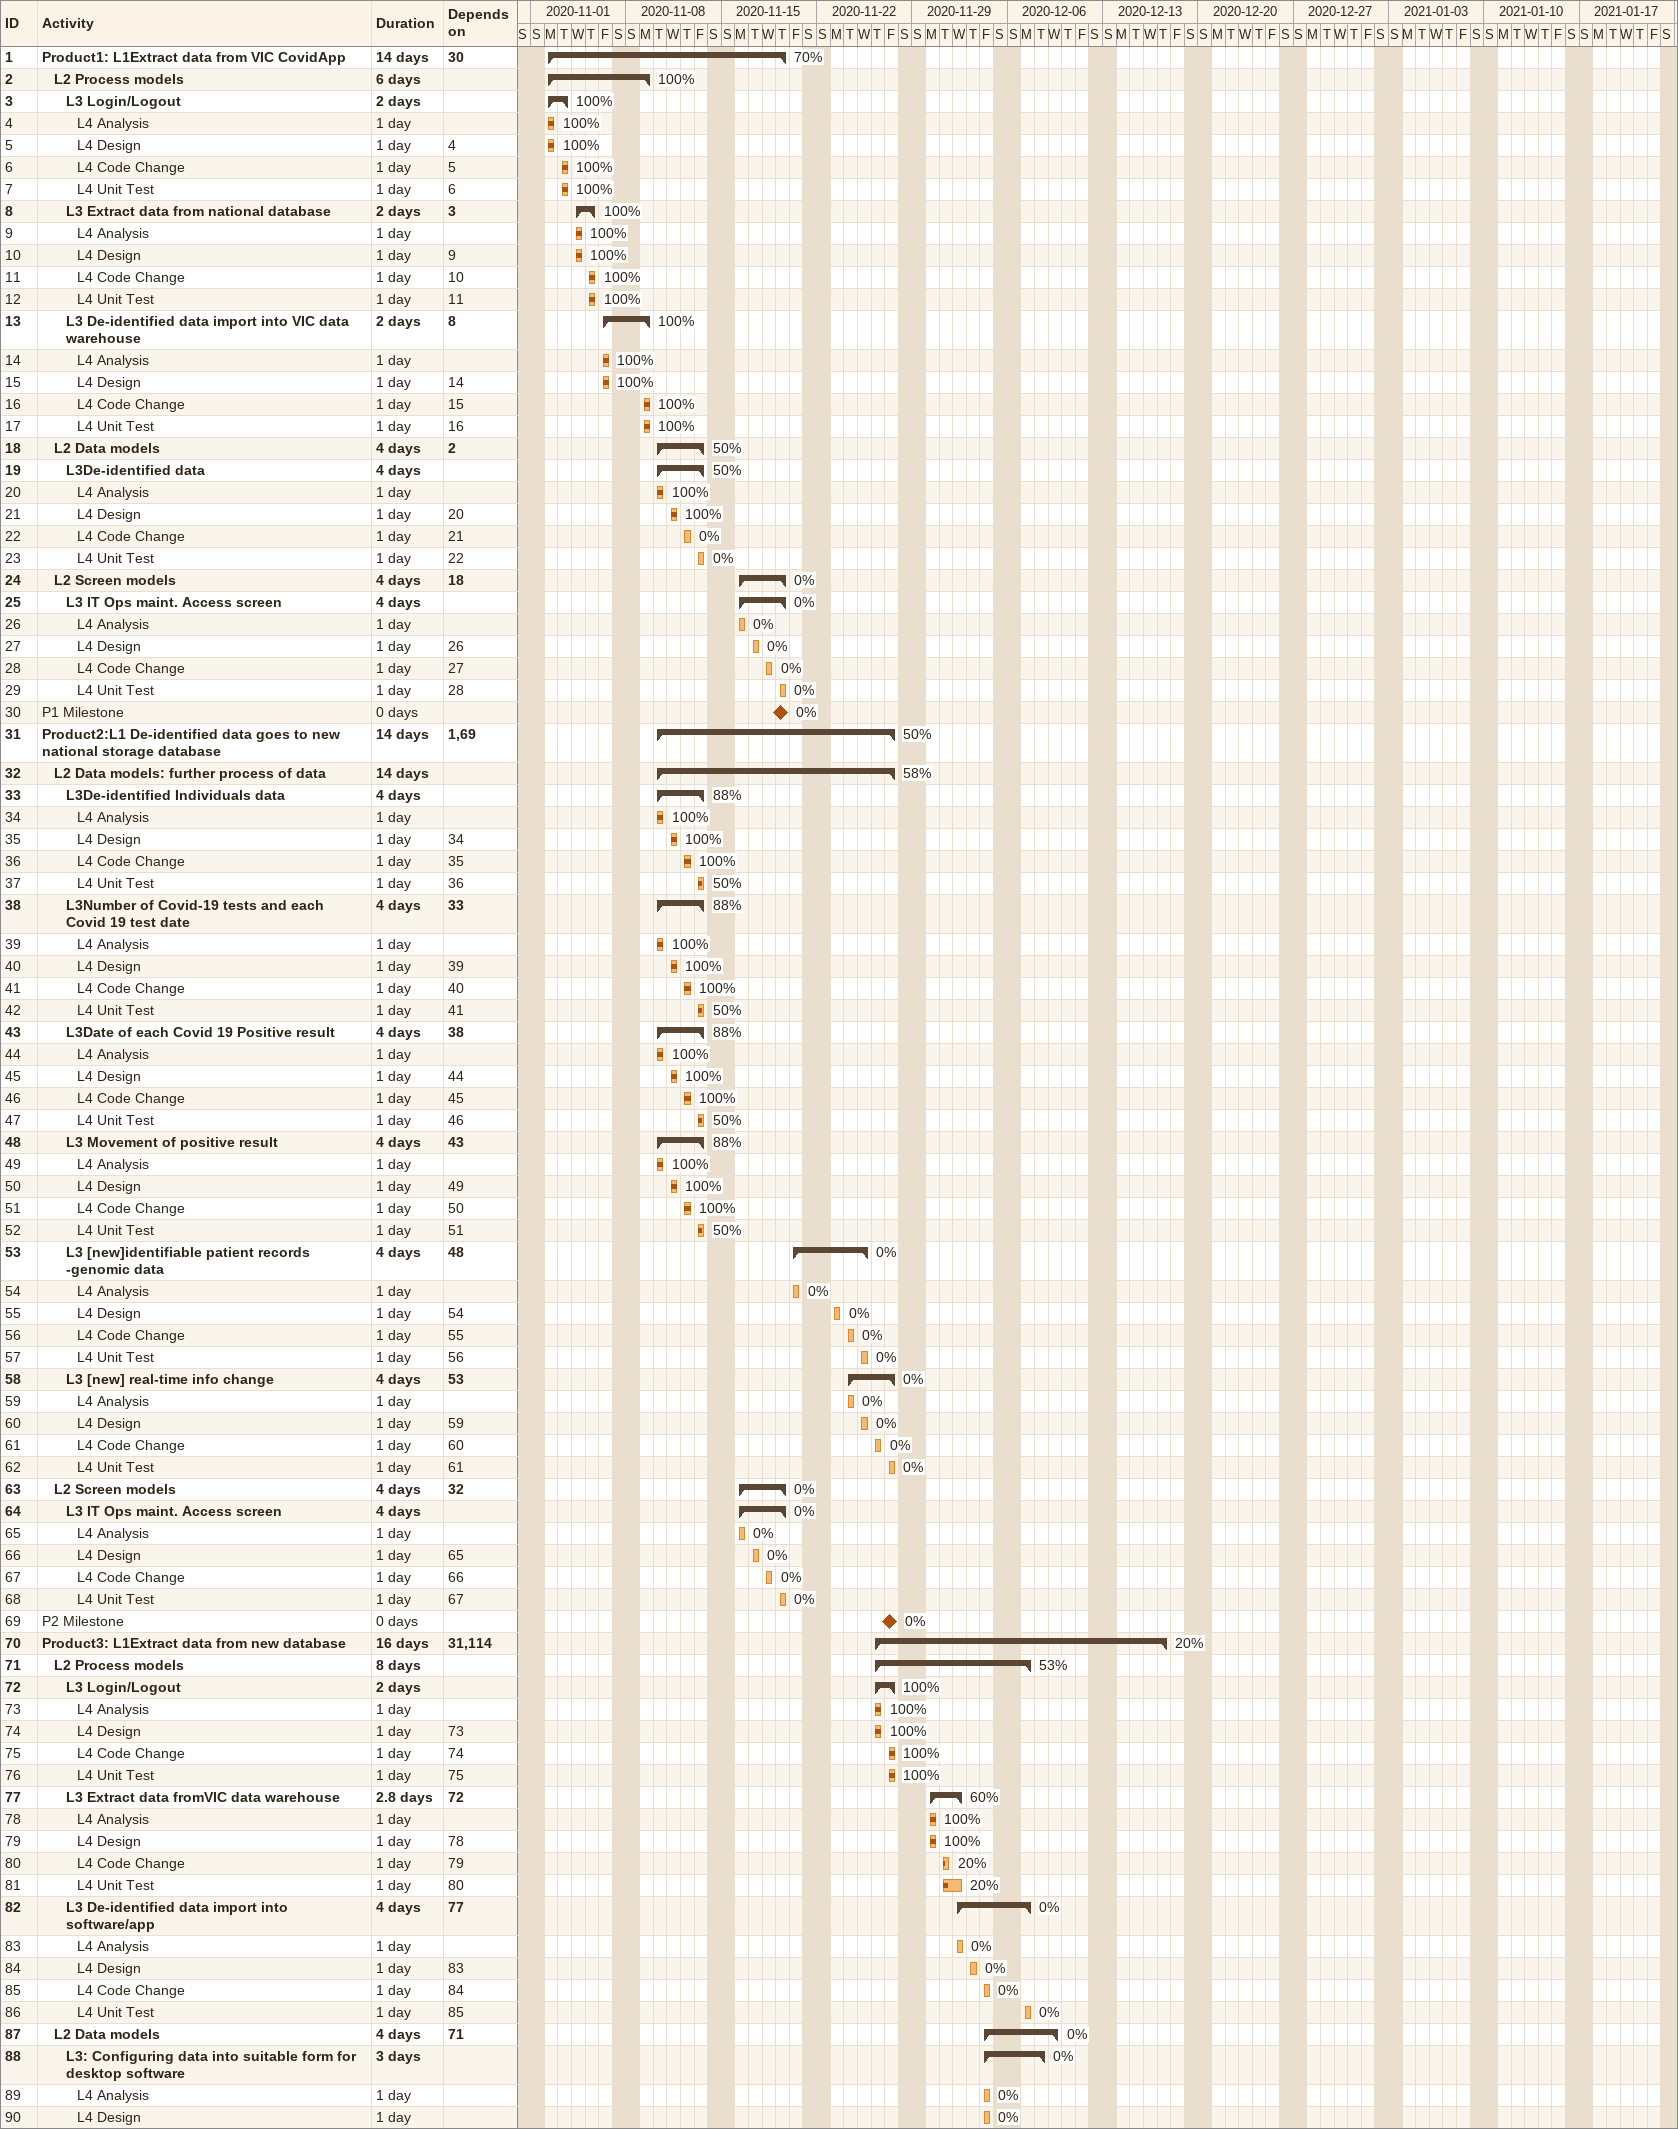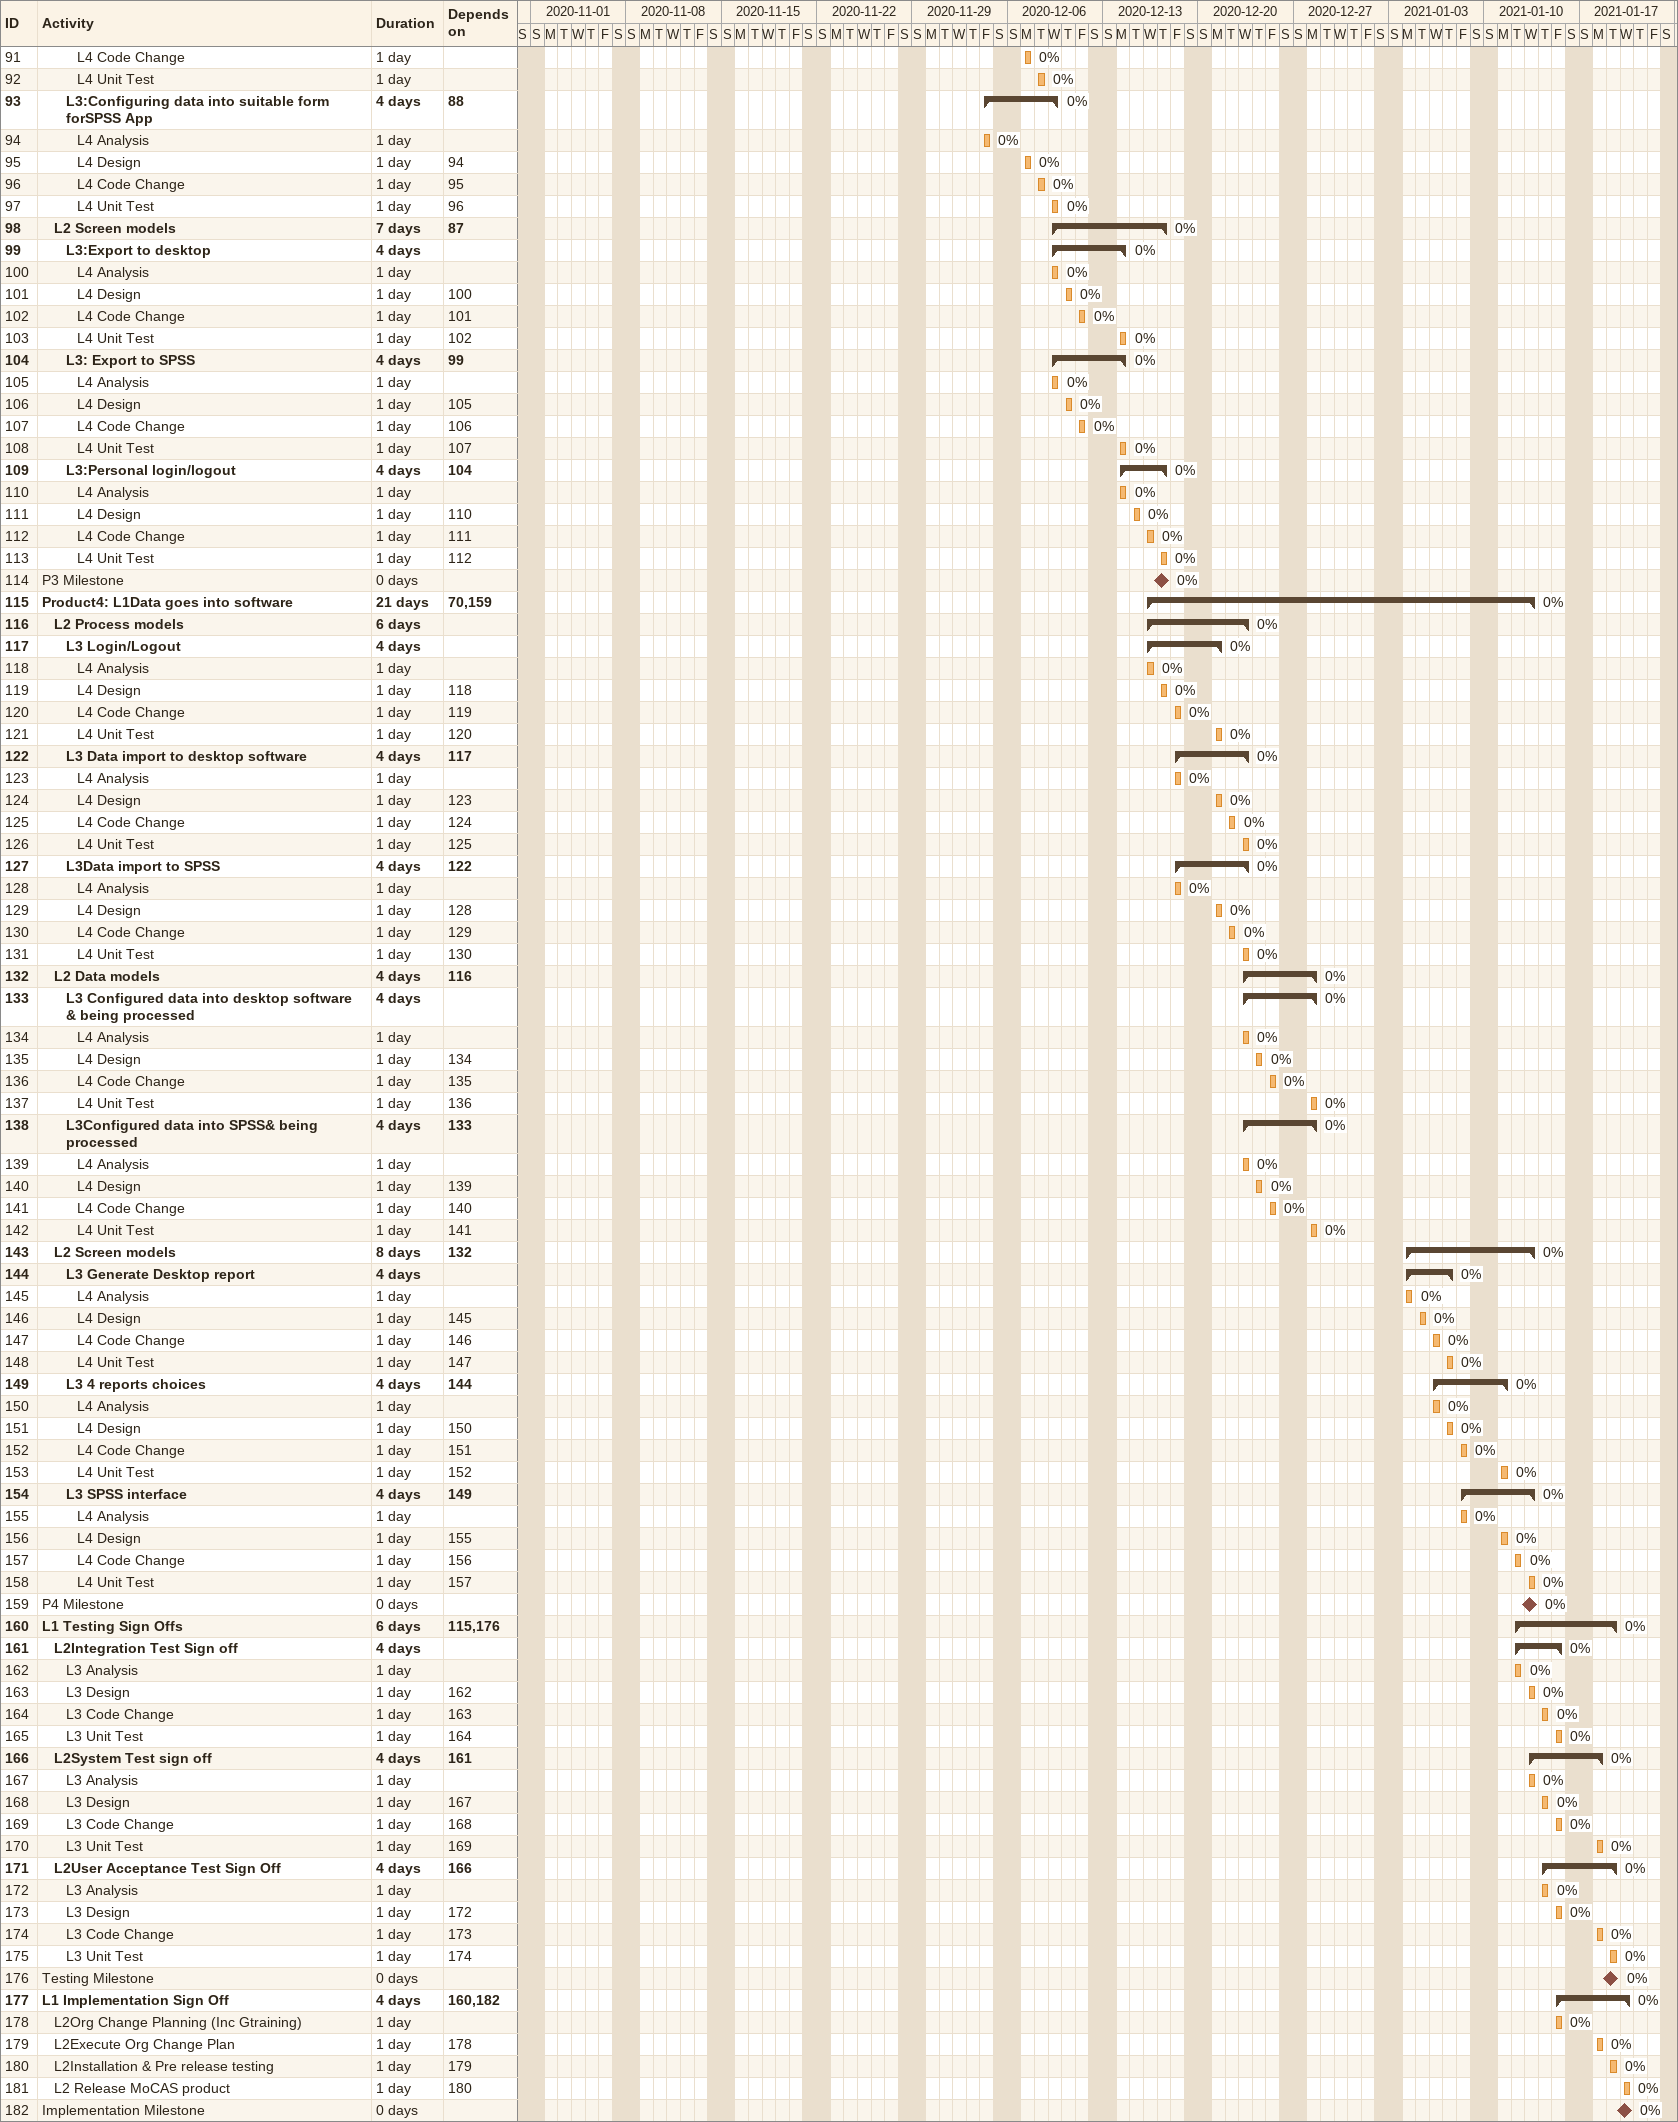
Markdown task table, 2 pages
| ID | Level | Task | Duration | Start | Finish | Predecessors | % complete |
|---|---|---|---|---|---|---|---|
| 1 | 1 | **Product1: L1Extract data from VIC CovidApp** | 14d | 2020-11-02 | 2020-11-19 | 30 | 70 |
| 2 | 2 | **L2 Process models** | 6d | 2020-11-02 | 2020-11-09 |  | 100 |
| 3 | 3 | **L3 Login/Logout** | 2d | 2020-11-02 | 2020-11-03 |  | 100 |
| 4 | 4 | L4 Analysis | 1d | 2020-11-02 | 2020-11-02 |  | 100 |
| 5 | 4 | L4 Design | 1d | 2020-11-02 | 2020-11-02 | 4 | 100 |
| 6 | 4 | L4 Code Change | 1d | 2020-11-03 | 2020-11-03 | 5 | 100 |
| 7 | 4 | L4 Unit Test | 1d | 2020-11-03 | 2020-11-03 | 6 | 100 |
| 8 | 3 | **L3 Extract data from national database** | 2d | 2020-11-04 | 2020-11-05 | 3 | 100 |
| 9 | 4 | L4 Analysis | 1d | 2020-11-04 | 2020-11-04 |  | 100 |
| 10 | 4 | L4 Design | 1d | 2020-11-04 | 2020-11-04 | 9 | 100 |
| 11 | 4 | L4 Code Change | 1d | 2020-11-05 | 2020-11-05 | 10 | 100 |
| 12 | 4 | L4 Unit Test | 1d | 2020-11-05 | 2020-11-05 | 11 | 100 |
| 13 | 3 | **L3 De-identified data import into VIC data warehouse** | 2d | 2020-11-06 | 2020-11-09 | 8 | 100 |
| 14 | 4 | L4 Analysis | 1d | 2020-11-06 | 2020-11-06 |  | 100 |
| 15 | 4 | L4 Design | 1d | 2020-11-06 | 2020-11-06 | 14 | 100 |
| 16 | 4 | L4 Code Change | 1d | 2020-11-09 | 2020-11-09 | 15 | 100 |
| 17 | 4 | L4 Unit Test | 1d | 2020-11-09 | 2020-11-09 | 16 | 100 |
| 18 | 2 | **L2 Data models** | 4d | 2020-11-10 | 2020-11-13 | 2 | 50 |
| 19 | 3 | **L3De-identified data** | 4d | 2020-11-10 | 2020-11-13 |  | 50 |
| 20 | 4 | L4 Analysis | 1d | 2020-11-10 | 2020-11-10 |  | 100 |
| 21 | 4 | L4 Design | 1d | 2020-11-11 | 2020-11-11 | 20 | 100 |
| 22 | 4 | L4 Code Change | 1d | 2020-11-12 | 2020-11-12 | 21 | 0 |
| 23 | 4 | L4 Unit Test | 1d | 2020-11-13 | 2020-11-13 | 22 | 0 |
| 24 | 2 | **L2 Screen models** | 4d | 2020-11-16 | 2020-11-19 | 18 | 0 |
| 25 | 3 | **L3 IT Ops maint. Access screen** | 4d | 2020-11-16 | 2020-11-19 |  | 0 |
| 26 | 4 | L4 Analysis | 1d | 2020-11-16 | 2020-11-16 |  | 0 |
| 27 | 4 | L4 Design | 1d | 2020-11-17 | 2020-11-17 | 26 | 0 |
| 28 | 4 | L4 Code Change | 1d | 2020-11-18 | 2020-11-18 | 27 | 0 |
| 29 | 4 | L4 Unit Test | 1d | 2020-11-19 | 2020-11-19 | 28 | 0 |
| 30 | 1 | P1 Milestone | 0d | 2020-11-19 | 2020-11-19 |  | 0 |
| 31 | 1 | **Product2:L1 De-identified data goes to new national storage database** | 14d | 2020-11-10 | 2020-11-27 | 1, 69 | 50 |
| 32 | 2 | **L2 Data models: further process of data** | 14d | 2020-11-10 | 2020-11-27 |  | 58 |
| 33 | 3 | **L3De-identified Individuals data** | 4d | 2020-11-10 | 2020-11-13 |  | 88 |
| 34 | 4 | L4 Analysis | 1d | 2020-11-10 | 2020-11-10 |  | 100 |
| 35 | 4 | L4 Design | 1d | 2020-11-11 | 2020-11-11 | 34 | 100 |
| 36 | 4 | L4 Code Change | 1d | 2020-11-12 | 2020-11-12 | 35 | 100 |
| 37 | 4 | L4 Unit Test | 1d | 2020-11-13 | 2020-11-13 | 36 | 50 |
| 38 | 3 | **L3Number of Covid-19 tests and each Covid 19 test date** | 4d | 2020-11-10 | 2020-11-13 | 33 | 88 |
| 39 | 4 | L4 Analysis | 1d | 2020-11-10 | 2020-11-10 |  | 100 |
| 40 | 4 | L4 Design | 1d | 2020-11-11 | 2020-11-11 | 39 | 100 |
| 41 | 4 | L4 Code Change | 1d | 2020-11-12 | 2020-11-12 | 40 | 100 |
| 42 | 4 | L4 Unit Test | 1d | 2020-11-13 | 2020-11-13 | 41 | 50 |
| 43 | 3 | **L3Date of each Covid 19 Positive result** | 4d | 2020-11-10 | 2020-11-13 | 38 | 88 |
| 44 | 4 | L4 Analysis | 1d | 2020-11-10 | 2020-11-10 |  | 100 |
| 45 | 4 | L4 Design | 1d | 2020-11-11 | 2020-11-11 | 44 | 100 |
| 46 | 4 | L4 Code Change | 1d | 2020-11-12 | 2020-11-12 | 45 | 100 |
| 47 | 4 | L4 Unit Test | 1d | 2020-11-13 | 2020-11-13 | 46 | 50 |
| 48 | 3 | **L3 Movement of positive result** | 4d | 2020-11-10 | 2020-11-13 | 43 | 88 |
| 49 | 4 | L4 Analysis | 1d | 2020-11-10 | 2020-11-10 |  | 100 |
| 50 | 4 | L4 Design | 1d | 2020-11-11 | 2020-11-11 | 49 | 100 |
| 51 | 4 | L4 Code Change | 1d | 2020-11-12 | 2020-11-12 | 50 | 100 |
| 52 | 4 | L4 Unit Test | 1d | 2020-11-13 | 2020-11-13 | 51 | 50 |
| 53 | 3 | **L3 [new]identifiable patient records -genomic data** | 4d | 2020-11-20 | 2020-11-25 | 48 | 0 |
| 54 | 4 | L4 Analysis | 1d | 2020-11-20 | 2020-11-20 |  | 0 |
| 55 | 4 | L4 Design | 1d | 2020-11-23 | 2020-11-23 | 54 | 0 |
| 56 | 4 | L4 Code Change | 1d | 2020-11-24 | 2020-11-24 | 55 | 0 |
| 57 | 4 | L4 Unit Test | 1d | 2020-11-25 | 2020-11-25 | 56 | 0 |
| 58 | 3 | **L3 [new] real-time info change** | 4d | 2020-11-24 | 2020-11-27 | 53 | 0 |
| 59 | 4 | L4 Analysis | 1d | 2020-11-24 | 2020-11-24 |  | 0 |
| 60 | 4 | L4 Design | 1d | 2020-11-25 | 2020-11-25 | 59 | 0 |
| 61 | 4 | L4 Code Change | 1d | 2020-11-26 | 2020-11-26 | 60 | 0 |
| 62 | 4 | L4 Unit Test | 1d | 2020-11-27 | 2020-11-27 | 61 | 0 |
| 63 | 2 | **L2 Screen models** | 4d | 2020-11-16 | 2020-11-19 | 32 | 0 |
| 64 | 3 | **L3 IT Ops maint. Access screen** | 4d | 2020-11-16 | 2020-11-19 |  | 0 |
| 65 | 4 | L4 Analysis | 1d | 2020-11-16 | 2020-11-16 |  | 0 |
| 66 | 4 | L4 Design | 1d | 2020-11-17 | 2020-11-17 | 65 | 0 |
| 67 | 4 | L4 Code Change | 1d | 2020-11-18 | 2020-11-18 | 66 | 0 |
| 68 | 4 | L4 Unit Test | 1d | 2020-11-19 | 2020-11-19 | 67 | 0 |
| 69 | 1 | P2 Milestone | 0d | 2020-11-27 | 2020-11-27 |  | 0 |
| 70 | 1 | **Product3: L1Extract data from new database** | 16d | 2020-11-26 | 2020-12-17 | 31, 114 | 20 |
| 71 | 2 | **L2 Process models** | 8d | 2020-11-26 | 2020-12-07 |  | 53 |
| 72 | 3 | **L3 Login/Logout** | 2d | 2020-11-26 | 2020-11-27 |  | 100 |
| 73 | 4 | L4 Analysis | 1d | 2020-11-26 | 2020-11-26 |  | 100 |
| 74 | 4 | L4 Design | 1d | 2020-11-26 | 2020-11-26 | 73 | 100 |
| 75 | 4 | L4 Code Change | 1d | 2020-11-27 | 2020-11-27 | 74 | 100 |
| 76 | 4 | L4 Unit Test | 1d | 2020-11-27 | 2020-11-27 | 75 | 100 |
| 77 | 3 | **L3 Extract data fromVIC data warehouse** | 2.8d | 2020-11-30 | 2020-12-02 | 72 | 60 |
| 78 | 4 | L4 Analysis | 1d | 2020-11-30 | 2020-11-30 |  | 100 |
| 79 | 4 | L4 Design | 1d | 2020-11-30 | 2020-11-30 | 78 | 100 |
| 80 | 4 | L4 Code Change | 1d | 2020-12-01 | 2020-12-01 | 79 | 20 |
| 81 | 4 | L4 Unit Test | 1d | 2020-12-01 | 2020-12-02 | 80 | 20 |
| 82 | 3 | **L3 De-identified data import into software/app** | 4d | 2020-12-02 | 2020-12-07 | 77 | 0 |
| 83 | 4 | L4 Analysis | 1d | 2020-12-02 | 2020-12-02 |  | 0 |
| 84 | 4 | L4 Design | 1d | 2020-12-03 | 2020-12-03 | 83 | 0 |
| 85 | 4 | L4 Code Change | 1d | 2020-12-04 | 2020-12-04 | 84 | 0 |
| 86 | 4 | L4 Unit Test | 1d | 2020-12-07 | 2020-12-07 | 85 | 0 |
| 87 | 2 | **L2 Data models** | 4d | 2020-12-04 | 2020-12-09 | 71 | 0 |
| 88 | 3 | **L3: Configuring data into suitable form for desktop software** | 3d | 2020-12-04 | 2020-12-08 |  | 0 |
| 89 | 4 | L4 Analysis | 1d | 2020-12-04 | 2020-12-04 |  | 0 |
| 90 | 4 | L4 Design | 1d | 2020-12-04 | 2020-12-04 |  | 0 |
| 91 | 4 | L4 Code Change | 1d | 2020-12-07 | 2020-12-07 |  | 0 |
| 92 | 4 | L4 Unit Test | 1d | 2020-12-08 | 2020-12-08 |  | 0 |
| 93 | 3 | **L3:Configuring data into suitable form forSPSS App** | 4d | 2020-12-04 | 2020-12-09 | 88 | 0 |
| 94 | 4 | L4 Analysis | 1d | 2020-12-04 | 2020-12-04 |  | 0 |
| 95 | 4 | L4 Design | 1d | 2020-12-07 | 2020-12-07 | 94 | 0 |
| 96 | 4 | L4 Code Change | 1d | 2020-12-08 | 2020-12-08 | 95 | 0 |
| 97 | 4 | L4 Unit Test | 1d | 2020-12-09 | 2020-12-09 | 96 | 0 |
| 98 | 2 | **L2 Screen models** | 7d | 2020-12-09 | 2020-12-17 | 87 | 0 |
| 99 | 3 | **L3:Export to desktop** | 4d | 2020-12-09 | 2020-12-14 |  | 0 |
| 100 | 4 | L4 Analysis | 1d | 2020-12-09 | 2020-12-09 |  | 0 |
| 101 | 4 | L4 Design | 1d | 2020-12-10 | 2020-12-10 | 100 | 0 |
| 102 | 4 | L4 Code Change | 1d | 2020-12-11 | 2020-12-11 | 101 | 0 |
| 103 | 4 | L4 Unit Test | 1d | 2020-12-14 | 2020-12-14 | 102 | 0 |
| 104 | 3 | **L3: Export to SPSS** | 4d | 2020-12-09 | 2020-12-14 | 99 | 0 |
| 105 | 4 | L4 Analysis | 1d | 2020-12-09 | 2020-12-09 |  | 0 |
| 106 | 4 | L4 Design | 1d | 2020-12-10 | 2020-12-10 | 105 | 0 |
| 107 | 4 | L4 Code Change | 1d | 2020-12-11 | 2020-12-11 | 106 | 0 |
| 108 | 4 | L4 Unit Test | 1d | 2020-12-14 | 2020-12-14 | 107 | 0 |
| 109 | 3 | **L3:Personal login/logout** | 4d | 2020-12-14 | 2020-12-17 | 104 | 0 |
| 110 | 4 | L4 Analysis | 1d | 2020-12-14 | 2020-12-14 |  | 0 |
| 111 | 4 | L4 Design | 1d | 2020-12-15 | 2020-12-15 | 110 | 0 |
| 112 | 4 | L4 Code Change | 1d | 2020-12-16 | 2020-12-16 | 111 | 0 |
| 113 | 4 | L4 Unit Test | 1d | 2020-12-17 | 2020-12-17 | 112 | 0 |
| 114 | 1 | P3 Milestone | 0d | 2020-12-17 | 2020-12-17 |  | 0 |
| 115 | 1 | **Product4: L1Data goes into software** | 21d | 2020-12-16 | 2021-01-13 | 70, 159 | 0 |
| 116 | 2 | **L2 Process models** | 6d | 2020-12-16 | 2020-12-23 |  | 0 |
| 117 | 3 | **L3 Login/Logout** | 4d | 2020-12-16 | 2020-12-21 |  | 0 |
| 118 | 4 | L4 Analysis | 1d | 2020-12-16 | 2020-12-16 |  | 0 |
| 119 | 4 | L4 Design | 1d | 2020-12-17 | 2020-12-17 | 118 | 0 |
| 120 | 4 | L4 Code Change | 1d | 2020-12-18 | 2020-12-18 | 119 | 0 |
| 121 | 4 | L4 Unit Test | 1d | 2020-12-21 | 2020-12-21 | 120 | 0 |
| 122 | 3 | **L3 Data import to desktop software** | 4d | 2020-12-18 | 2020-12-23 | 117 | 0 |
| 123 | 4 | L4 Analysis | 1d | 2020-12-18 | 2020-12-18 |  | 0 |
| 124 | 4 | L4 Design | 1d | 2020-12-21 | 2020-12-21 | 123 | 0 |
| 125 | 4 | L4 Code Change | 1d | 2020-12-22 | 2020-12-22 | 124 | 0 |
| 126 | 4 | L4 Unit Test | 1d | 2020-12-23 | 2020-12-23 | 125 | 0 |
| 127 | 3 | **L3Data import to SPSS** | 4d | 2020-12-18 | 2020-12-23 | 122 | 0 |
| 128 | 4 | L4 Analysis | 1d | 2020-12-18 | 2020-12-18 |  | 0 |
| 129 | 4 | L4 Design | 1d | 2020-12-21 | 2020-12-21 | 128 | 0 |
| 130 | 4 | L4 Code Change | 1d | 2020-12-22 | 2020-12-22 | 129 | 0 |
| 131 | 4 | L4 Unit Test | 1d | 2020-12-23 | 2020-12-23 | 130 | 0 |
| 132 | 2 | **L2 Data models** | 4d | 2020-12-23 | 2020-12-28 | 116 | 0 |
| 133 | 3 | **L3 Configured data into desktop software & being processed** | 4d | 2020-12-23 | 2020-12-28 |  | 0 |
| 134 | 4 | L4 Analysis | 1d | 2020-12-23 | 2020-12-23 |  | 0 |
| 135 | 4 | L4 Design | 1d | 2020-12-24 | 2020-12-24 | 134 | 0 |
| 136 | 4 | L4 Code Change | 1d | 2020-12-25 | 2020-12-25 | 135 | 0 |
| 137 | 4 | L4 Unit Test | 1d | 2020-12-28 | 2020-12-28 | 136 | 0 |
| 138 | 3 | **L3Configured data into SPSS& being processed** | 4d | 2020-12-23 | 2020-12-28 | 133 | 0 |
| 139 | 4 | L4 Analysis | 1d | 2020-12-23 | 2020-12-23 |  | 0 |
| 140 | 4 | L4 Design | 1d | 2020-12-24 | 2020-12-24 | 139 | 0 |
| 141 | 4 | L4 Code Change | 1d | 2020-12-25 | 2020-12-25 | 140 | 0 |
| 142 | 4 | L4 Unit Test | 1d | 2020-12-28 | 2020-12-28 | 141 | 0 |
| 143 | 2 | **L2 Screen models** | 8d | 2021-01-04 | 2021-01-13 | 132 | 0 |
| 144 | 3 | **L3 Generate Desktop report** | 4d | 2021-01-04 | 2021-01-07 |  | 0 |
| 145 | 4 | L4 Analysis | 1d | 2021-01-04 | 2021-01-04 |  | 0 |
| 146 | 4 | L4 Design | 1d | 2021-01-05 | 2021-01-05 | 145 | 0 |
| 147 | 4 | L4 Code Change | 1d | 2021-01-06 | 2021-01-06 | 146 | 0 |
| 148 | 4 | L4 Unit Test | 1d | 2021-01-07 | 2021-01-07 | 147 | 0 |
| 149 | 3 | **L3 4 reports choices** | 4d | 2021-01-06 | 2021-01-11 | 144 | 0 |
| 150 | 4 | L4 Analysis | 1d | 2021-01-06 | 2021-01-06 |  | 0 |
| 151 | 4 | L4 Design | 1d | 2021-01-07 | 2021-01-07 | 150 | 0 |
| 152 | 4 | L4 Code Change | 1d | 2021-01-08 | 2021-01-08 | 151 | 0 |
| 153 | 4 | L4 Unit Test | 1d | 2021-01-11 | 2021-01-11 | 152 | 0 |
| 154 | 3 | **L3 SPSS interface** | 4d | 2021-01-08 | 2021-01-13 | 149 | 0 |
| 155 | 4 | L4 Analysis | 1d | 2021-01-08 | 2021-01-08 |  | 0 |
| 156 | 4 | L4 Design | 1d | 2021-01-11 | 2021-01-11 | 155 | 0 |
| 157 | 4 | L4 Code Change | 1d | 2021-01-12 | 2021-01-12 | 156 | 0 |
| 158 | 4 | L4 Unit Test | 1d | 2021-01-13 | 2021-01-13 | 157 | 0 |
| 159 | 1 | P4 Milestone | 0d | 2021-01-13 | 2021-01-13 |  | 0 |
| 160 | 1 | **L1 Testing Sign Offs** | 6d | 2021-01-12 | 2021-01-19 | 115, 176 | 0 |
| 161 | 2 | **L2Integration Test Sign off** | 4d | 2021-01-12 | 2021-01-15 |  | 0 |
| 162 | 3 | L3 Analysis | 1d | 2021-01-12 | 2021-01-12 |  | 0 |
| 163 | 3 | L3 Design | 1d | 2021-01-13 | 2021-01-13 | 162 | 0 |
| 164 | 3 | L3 Code Change | 1d | 2021-01-14 | 2021-01-14 | 163 | 0 |
| 165 | 3 | L3 Unit Test | 1d | 2021-01-15 | 2021-01-15 | 164 | 0 |
| 166 | 2 | **L2System Test sign off** | 4d | 2021-01-13 | 2021-01-18 | 161 | 0 |
| 167 | 3 | L3 Analysis | 1d | 2021-01-13 | 2021-01-13 |  | 0 |
| 168 | 3 | L3 Design | 1d | 2021-01-14 | 2021-01-14 | 167 | 0 |
| 169 | 3 | L3 Code Change | 1d | 2021-01-15 | 2021-01-15 | 168 | 0 |
| 170 | 3 | L3 Unit Test | 1d | 2021-01-18 | 2021-01-18 | 169 | 0 |
| 171 | 2 | **L2User Acceptance Test Sign Off** | 4d | 2021-01-14 | 2021-01-19 | 166 | 0 |
| 172 | 3 | L3 Analysis | 1d | 2021-01-14 | 2021-01-14 |  | 0 |
| 173 | 3 | L3 Design | 1d | 2021-01-15 | 2021-01-15 | 172 | 0 |
| 174 | 3 | L3 Code Change | 1d | 2021-01-18 | 2021-01-18 | 173 | 0 |
| 175 | 3 | L3 Unit Test | 1d | 2021-01-19 | 2021-01-19 | 174 | 0 |
| 176 | 1 | Testing Milestone | 0d | 2021-01-19 | 2021-01-19 |  | 0 |
| 177 | 1 | **L1 Implementation Sign Off** | 4d | 2021-01-15 | 2021-01-20 | 160, 182 | 0 |
| 178 | 2 | L2Org Change Planning (Inc Gtraining) | 1d | 2021-01-15 | 2021-01-15 |  | 0 |
| 179 | 2 | L2Execute Org Change Plan | 1d | 2021-01-18 | 2021-01-18 | 178 | 0 |
| 180 | 2 | L2Installation & Pre release testing | 1d | 2021-01-19 | 2021-01-19 | 179 | 0 |
| 181 | 2 | L2 Release MoCAS product | 1d | 2021-01-20 | 2021-01-20 | 180 | 0 |
| 182 | 1 | Implementation Milestone | 0d | 2021-01-20 | 2021-01-20 |  | 0 |
